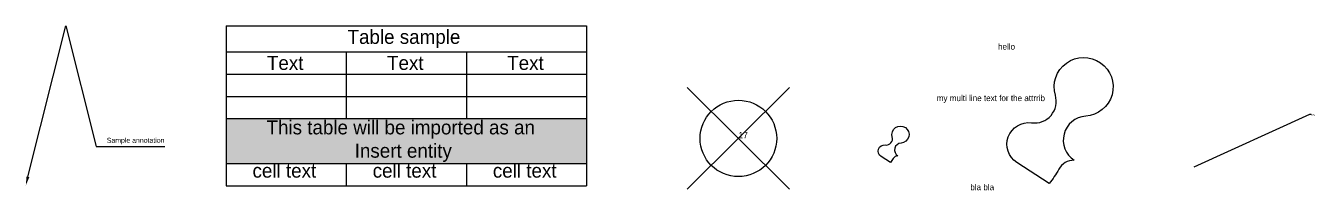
# Model space of a CAD drawing. Extents: x -15 to 1085, y -206 to 111.
# Drawn here: x 717.9 to 1084.8, y 1.5 to 48.5 of the extents above; entities that cross this region are included whole.
import ezdxf
from ezdxf.enums import TextEntityAlignment as Align

# ---------------------------------------------------------------- set-up
doc = ezdxf.new("R2010")
doc.units = 0
doc.layers.get('0').update_dxf_attribs({"linetype": 'CONTINUOUS'})
doc.layers.add('LAYER1', color=7, linetype='CONTINUOUS')

# ---------------------------------------------------------------- blocks, each defined once
blk = doc.blocks.new('*U26')
at = {"layer": 'LAYER1'}
blk.add_lwpolyline([(718.48, 5.37), (729.27, 48.54), (737.9, 14.07), (757.4, 14.07)], dxfattribs=at)
blk.add_solid([(718.88, 5.27), (717.87, 2.94), (718.07, 5.47)], dxfattribs=at)
blk = doc.blocks.new('*U27')
at = {"layer": 'LAYER1'}
blk.add_text('Sample annotation', height=1.4249, dxfattribs=at).set_placement((740.93, 15.09))
blk = doc.blocks.new('*U28')
at = {"layer": 'LAYER1'}
for p, q in [((774.87, 48.54), (877.46, 48.54)), ((774.87, 48.54), (774.87, 21.99)), ((877.46, 48.54), (877.46, 21.99)), ((774.87, 41.05), (877.46, 41.05)), ((809.06, 41.05), (809.06, 21.99)), ((843.26, 41.05), (843.26, 21.99)), ((774.87, 34.7), (877.46, 34.7)), ((774.87, 28.35), (877.46, 28.35)), ((774.87, 9.17), (774.87, 2.82)), ((809.06, 9.17), (877.46, 9.17)), ((809.06, 9.17), (809.06, 2.82)), ((843.26, 9.17), (843.26, 2.82)), ((877.46, 9.17), (877.46, 2.82)), ((774.87, 2.82), (877.46, 2.82))]:
    blk.add_line(p, q, dxfattribs=at)
at = {"layer": 'LAYER1', "color": 8}
blk.add_line((774.87, 48.54), (774.87, 48.54), dxfattribs=at)
at = {"layer": 'LAYER1', "color": 63}
for p, q in [((774.87, 21.99), (877.46, 21.99)), ((774.87, 21.99), (774.87, 9.17)), ((877.46, 21.99), (877.46, 9.17)), ((774.87, 9.17), (809.06, 9.17))]:
    blk.add_line(p, q, dxfattribs=at)
at = {"layer": 'LAYER1', "color": 165}
blk.add_solid([(774.87, 21.99), (774.87, 9.17), (877.46, 21.99), (877.46, 9.17)], dxfattribs=at)
at = {"layer": 'LAYER1'}
for s, p in [('Table sample', (809.44, 43.35)), ('Text', (786.49, 35.9)), ('Text', (820.68, 35.9)), ('Text', (854.88, 35.9)), ('cell text', (782.4, 5.14)), ('cell text', (816.6, 5.14)), ('cell text', (850.8, 5.14))]:
    blk.add_text(s, height=4, dxfattribs=at).set_placement(p)
at = {"layer": 'LAYER1', "color": 7}
for s, p in [('This table will be imported as an', (786.38, 17.5)), ('Insert entity', (811.48, 10.84))]:
    blk.add_text(s, height=4, dxfattribs=at).set_placement(p)
blk = doc.blocks.new('MYBLOCK')
for p, q in [((-40, -40), (40, 40)), ((-40, 40), (40, -40))]:
    blk.add_line(p, q)
blk.add_circle((0, 0), 30)
blk.add_attdef('ATTINFO', (0, 0), '', height=5)
blk = doc.blocks.new('MY_BLOCK_V2')
blk.add_lwpolyline([(962.401, 0.361), (960.207, 1.793, -0.799559), (961.214, 4.499, 0.543862), (962.826, 6.378, -2.844377), (964.885, 4.947, 0.718751), (964.102, 1.949, 0.273794), (963.061, 1.333, -0.047611)], format="xyb", close=True)
at = {"flags": 8}
blk.add_attdef('PRESET_ATT', text='', height=0.411, dxfattribs=at).set_placement((958.93, 9.897), align=Align.TOP_LEFT)
blk.add_attdef('MULTI_LINE_ATT', text='', height=0.411).set_placement((954.807, 6.394), align=Align.TOP_LEFT)
for tag, p, flags in [('CONSTANT_ATT', (954.602, 2.353), 2), ('VERIFY_ATT', (957.052, -0.095), 4)]:
    blk.add_attdef(tag, p, '', height=0.411, dxfattribs=dict(flags=flags))
blk = doc.blocks.new('*U43')
at = {"linetype": 'BYBLOCK'}
blk.add_line((1083.32, 23.24), (1083.68, 23.24), dxfattribs=at)
blk.add_lwpolyline([(1050.41, 8.25), (1083.32, 23.24)], dxfattribs=at)
blk.add_solid([(1050.42, 8.22), (1050.24, 8.18), (1050.39, 8.28)])
for s, p in [('MLeader', (1083.75, 23.17)), ('text, hello!', (1083.77, 22.87))]:
    blk.add_text(s, height=0.18).set_placement(p)

msp = doc.modelspace()

# ---------------------------------------------------------------- block references
for name in ['*U26', '*U28', '*U43', '*U27']:
    msp.add_blockref(name, (0, 0))
ref = msp.add_blockref('MY_BLOCK_V2', (-3024.444, 1.951), dxfattribs=dict(xscale=4.1911331805470775, yscale=4.1911331805470775, zscale=4.1911331805470775))
ref.add_attrib('MULTI_LINE_ATT_001', 'my multi line text for the attrrib', (977.123, 27.001), dxfattribs={"height": 1.72065})
ref.add_attrib('PRESET_ATT', 'hello', dxfattribs={"height": 1.7207}).set_placement((994.558, 43.43), align=Align.TOP_LEFT)
ref.add_attrib('VERIFY_ATT', 'bla bla', (986.688, 1.554), dxfattribs={"height": 1.7207})
at = {"xscale": 1.2178892645823844, "yscale": 1.2178892645823844, "zscale": 1.2178892645823844}
msp.add_blockref('MY_BLOCK_V2', (-208.15, 8.99), dxfattribs=at)
at = {"layer": 'LAYER1', "xscale": 0.36337369484720056, "yscale": 0.36337369484720056, "zscale": 0.36337369484720056}
msp.add_blockref('MYBLOCK', (920.68, 16.353), dxfattribs=at).add_auto_attribs({'ATTINFO': '17'})

doc.saveas('drawing.dxf')
